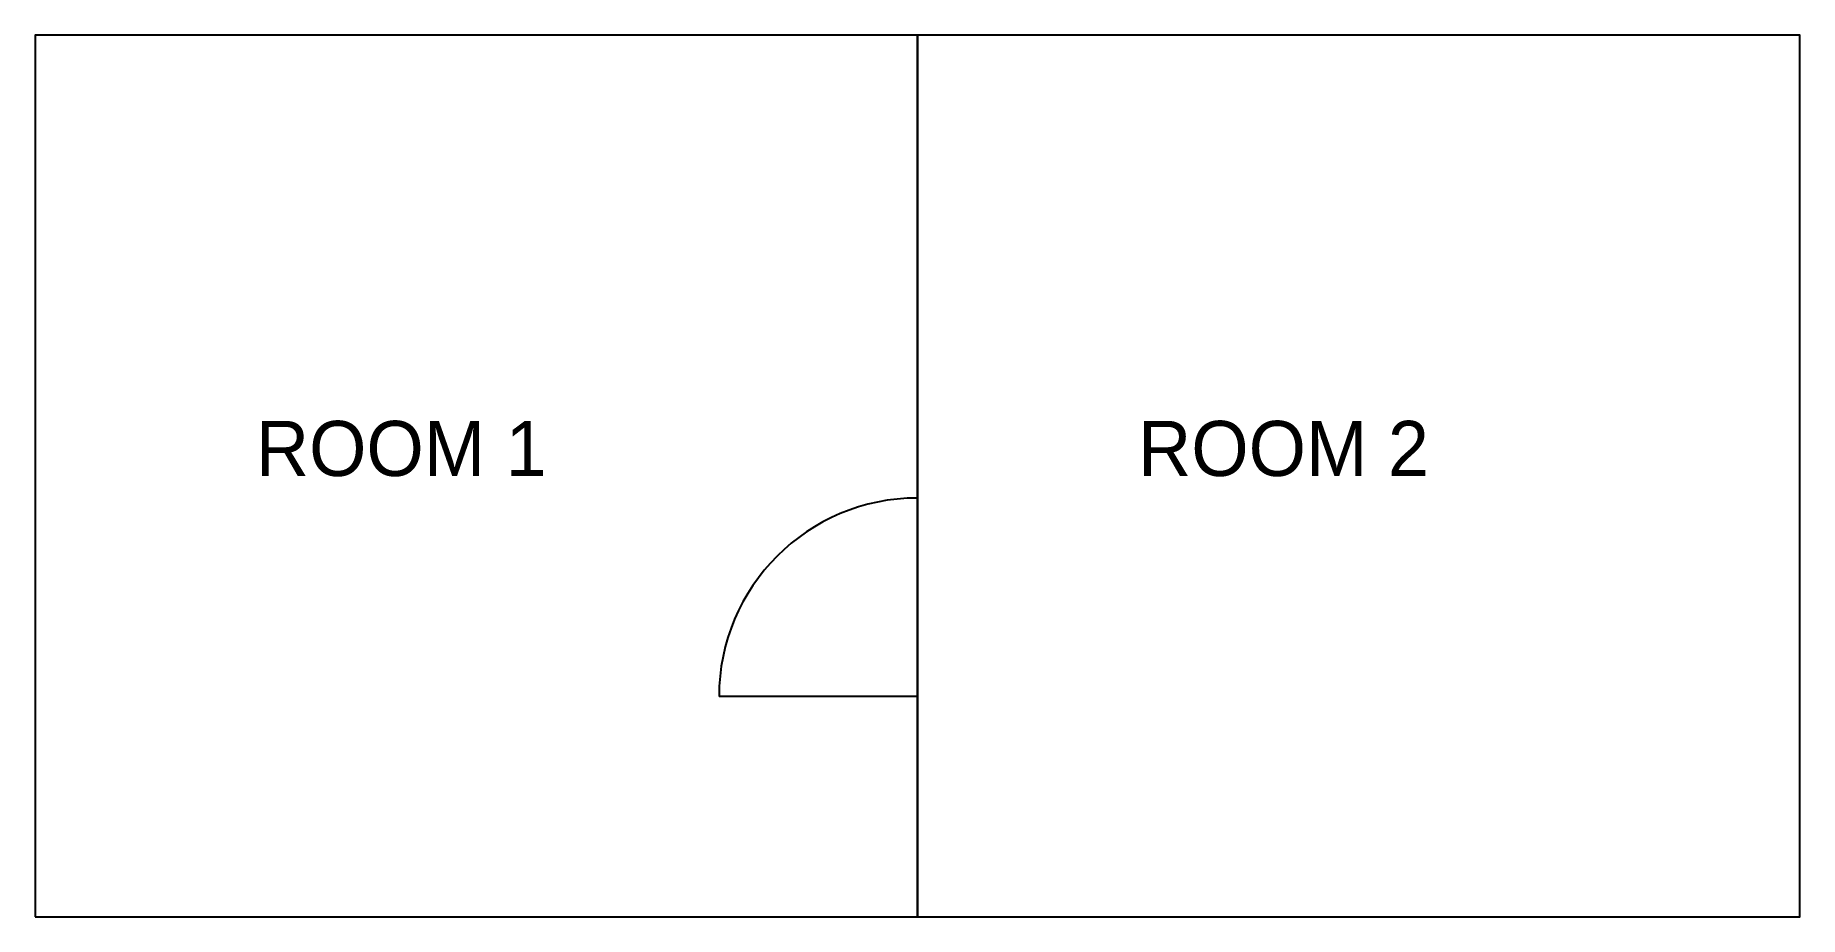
# Model space of a CAD drawing. Extents: x 0 to 0.02, y 0 to 0.01.
import ezdxf

# ---------------------------------------------------------------- set-up
doc = ezdxf.new("R2010")
doc.units = 0
for name, color, linetype in [('A-ANNO-TEXT', 4, 'Continuous'), ('A-AREA', 2, 'Continuous'), ('A-DOOR', 3, 'Continuous'), ('A-WALL', 1, 'Continuous')]:
    doc.layers.add(name, color=color, linetype=linetype)

# ---------------------------------------------------------------- blocks, each defined once
blk = doc.blocks.new('DOOR-SGL-900')
blk.add_line((0, 0), (0, 0.00225))
blk.add_arc((0, 0), 0.00225, 0, 90)

msp = doc.modelspace()

# ---------------------------------------------------------------- linework, layer by layer
at = {"layer": 'A-AREA'}
for points in [[(0, 0), (0.01, 0), (0.01, 0.01), (0, 0.01)], [(0.01, 0), (0.02, 0), (0.02, 0.01), (0.01, 0.01)]]:
    msp.add_lwpolyline(points, close=True, dxfattribs=at)
at = {"layer": 'A-WALL'}
for p, q in [((0.01, 0.01), (0, 0.01)), ((0, 0.01), (0, 0)), ((0.02, 0.01), (0.01, 0.01)), ((0.01, 0.00475), (0.01, 0.01)), ((0.02, 0), (0.02, 0.01)), ((0.01, 0), (0.01, 0.0025)), ((0, 0), (0.01, 0)), ((0.01, 0), (0.02, 0))]:
    msp.add_line(p, q, dxfattribs=at)

# ---------------------------------------------------------------- block references
at = {"layer": 'A-DOOR', "rotation": 90}
msp.add_blockref('DOOR-SGL-900', (0.01, 0.0025), dxfattribs=at)

# ---------------------------------------------------------------- texts
at = {"layer": 'A-ANNO-TEXT'}
for s, p in [('ROOM 1', (0.0025, 0.005)), ('ROOM 2', (0.0125, 0.005))]:
    msp.add_text(s, height=0.000625, dxfattribs=at).set_placement(p)

doc.saveas('drawing.dxf')
